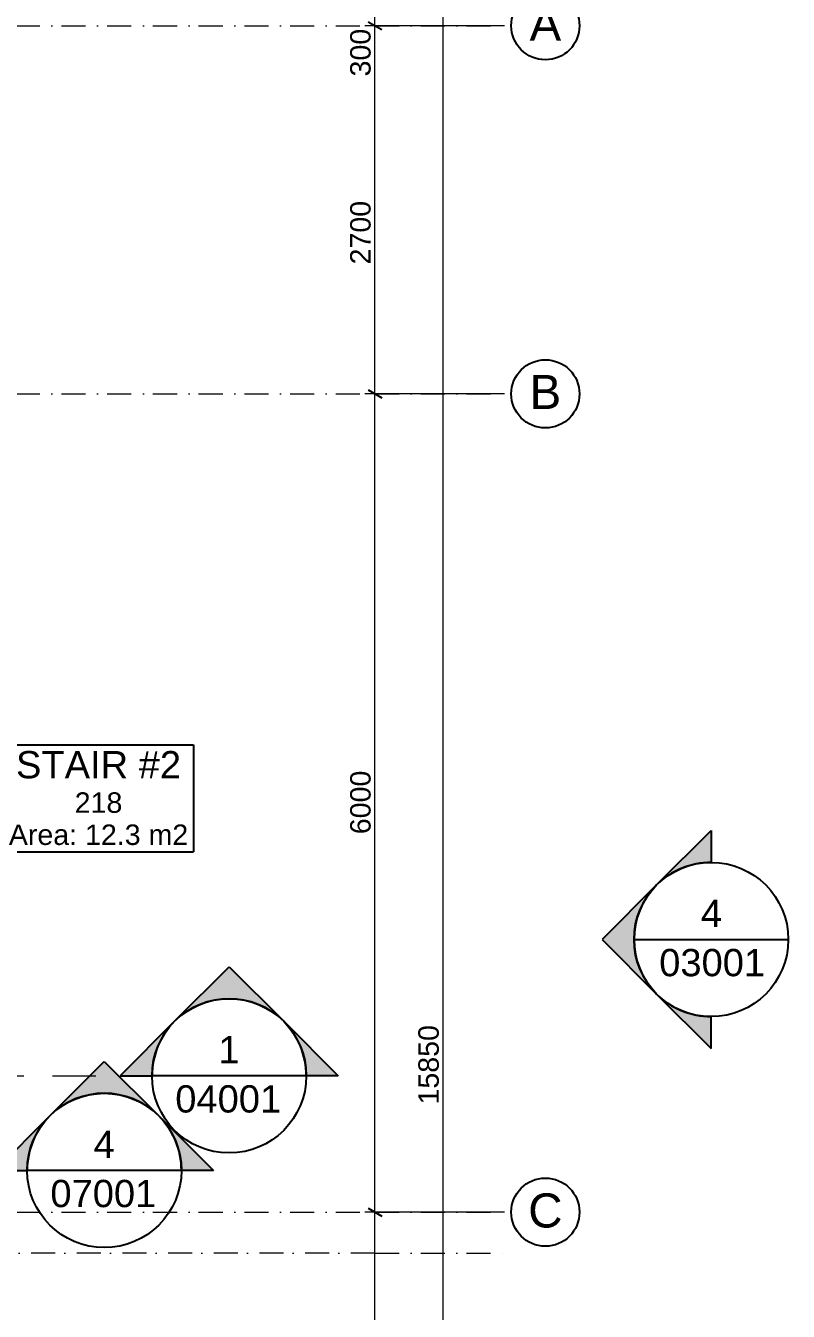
# Model space of a CAD drawing. Header units: millimetres. Extents: x -14278 to 97203, y -22378 to 34603.
# Drawn here: x 91609 to 97203, y 385 to 9812 of the extents above; entities that cross this region are included whole.
import ezdxf
from ezdxf.enums import TextEntityAlignment as Align

# ---------------------------------------------------------------- set-up
doc = ezdxf.new("R2010")
doc.units = ezdxf.units.MM
doc.header["$MEASUREMENT"] = 0
doc.linetypes.add('Dot & Dashed', pattern=[335.138881, 176.388884, -88.194442, 0, -70.555556])
doc.linetypes.add('Long Dashed', pattern=[529.166651, 317.499995, -211.666656])
for name, color, linetype in [('A-Zz_60_50_30-P_MarkerElevation', 7, 'Continuous'), ('A-Zz_60_50_80-P_MarkerSection', 7, 'Continuous'), ('A-Zz_60_50_80-P_MarkerSectionStairs', 7, 'Continuous'), ('NewA-SL-M_SpacesInternal', 7, 'Continuous'), ('NewA-Zz_20_20-D_DimensionGrid', 7, 'Continuous'), ('NewA-Zz_35_40_80-M_GridStructural', 7, 'Continuous')]:
    doc.layers.add(name, color=color, linetype=linetype)
doc.styles.add('GENERATED_STYLE_1', font='')
doc.styles.get('GENERATED_STYLE_1').set_extended_font_data('Arial')
doc.dimstyles.new('GENERATED_STYLE__1', dxfattribs={"dimtxt": 150, "dimasz": 76, "dimexe": 0.18, "dimexo": 300, "dimgap": 0.09, "dimtad": 1, "dimdec": 0, "dimzin": 0, "dimdsep": 46, "dimtxsty": 'GENERATED_STYLE_1', "dimblk": 'ARROWHEAD_2', "dimblk1": 'ARROWHEAD_2', "dimblk2": 'ARROWHEAD_2', "dimcen": 0.09, "dimclrd": 6, "dimclre": 6, "dimclrt": 7, "dimazin": 0, "dimtfac": 1, "dimtdec": 4, "dimtmove": 0, "dimatfit": 3, "dimfxl": 0, "dimtolj": 1, "dimtzin": 0, "dimarcsym": 0})

# ---------------------------------------------------------------- blocks, each defined once
blk = doc.blocks.new('STAIR #2_218_29_2', base_point=(92143.1, 4184.9))
at = {"layer": 'NewA-SL-M_SpacesInternal', "color": 253, "linetype": 'Continuous', "lineweight": 13}
for p, q in [((88322.1, 7111.8), (88322.1, 2611.8)), ((90347.7, 7111.8), (88322.1, 7111.8)), ((90347.7, 1262.1), (90347.7, 7111.8)), ((88322.1, 2611.8), (87998, 2611.8)), ((87998, 2611.8), (87998, 1262.1)), ((87998, 1262.1), (90347.7, 1262.1))]:
    blk.add_line(p, q, dxfattribs=at)
at = {"layer": 'NewA-SL-M_SpacesInternal', "linetype": 'Continuous'}
for p, q in [((91447, 4538.5), (91447, 4224.2)), ((91447, 4538.5), (92839.2, 4538.5)), ((92839.2, 4538.5), (92839.2, 4224.2)), ((91447, 4224.2), (91447, 3988.5)), ((92839.2, 4224.2), (92839.2, 3988.5)), ((91447, 3988.5), (91447, 3752.8)), ((92839.2, 3988.5), (92839.2, 3752.8)), ((91447, 3752.8), (92839.2, 3752.8))]:
    blk.add_line(p, q, dxfattribs=at)
at = {"layer": 'NewA-SL-M_SpacesInternal', "color": 5, "lineweight": 70, "style": 'GENERATED_STYLE_1'}
for tag, height, p in [('ROOM_NAME', 200, (92143.1, 4492.8)), ('ROOM_NUMBER', 150, (92143.1, 4189.9)), ('adj_text', 150, (92143.1, 3954.2))]:
    blk.add_attdef(tag, text='', height=height, dxfattribs=at).set_placement(p, align=Align.TOP_CENTER)
blk = doc.blocks.new('Standard grid marker_2')
at = {"layer": 'NewA-Zz_35_40_80-M_GridStructural', "color": 6, "linetype": 'Dot & Dashed', "lineweight": 13}
for p, q in [((1000, 0), (40175.6, 0)), ((40175.6, 0), (41175.6, 0))]:
    blk.add_line(p, q, dxfattribs=at)
at = {"layer": 'NewA-Zz_35_40_80-M_GridStructural', "linetype": 'Continuous'}
blk.add_circle((41425.6, 0), 250, dxfattribs=at)
at = {"layer": 'NewA-Zz_35_40_80-M_GridStructural', "color": 6, "linetype": 'Dot & Dashed', "lineweight": 13}
blk.add_point((40175.6, 0), dxfattribs=at)
blk.add_point((40175.6, 0), dxfattribs=at)
at = {"layer": 'NewA-Zz_35_40_80-M_GridStructural', "style": 'GENERATED_STYLE_1'}
blk.add_attdef('AC_MarkerText_1', text='', height=250, dxfattribs=at).set_placement((41425.6, 14.3), align=Align.MIDDLE_CENTER)
blk = doc.blocks.new('Standard grid marker_4')
at = {"layer": 'NewA-Zz_35_40_80-M_GridStructural', "color": 6, "linetype": 'Dot & Dashed', "lineweight": 13}
for q in [(0, 0), (40175.6, 0)]:
    blk.add_line((1000, 0), q, dxfattribs=at)
blk = doc.blocks.new('*D989', base_point=(55648, -5438.2))
at = {"layer": 'NewA-Zz_20_20-D_DimensionGrid', "color": 6, "linetype": 'Continuous', "lineweight": 13}
for p, q in [((94871.3, 10111.8), (94596.3, 10111.8)), ((94671.3, 10111.8), (94671.3, 10160.7)), ((94671.3, -5738.2), (94671.3, 10111.8)), ((94871.3, -5738.2), (94596.3, -5738.2)), ((94671.3, -5787.1), (94671.3, -5738.2))]:
    blk.add_line(p, q, dxfattribs=at)
at = {"layer": 'NewA-Zz_20_20-D_DimensionGrid', "linetype": 'Continuous'}
for p, q in [((94721.3, 10082.9), (94621.3, 10140.7)), ((94621.3, -5709.3), (94721.3, -5767.1))]:
    blk.add_line(p, q, dxfattribs=at)
at = {"layer": 'NewA-Zz_20_20-D_DimensionGrid', "insert": (94641.3, 1900.8), "char_height": 150, "attachment_point": 7, "rotation": 90, "style": 'GENERATED_STYLE_1'}
blk.add_mtext('\\A1;{\\fArial|b0|i0|c0|p34;15850}', dxfattribs=at)
blk = doc.blocks.new('ARROWHEAD_2')
at = {"color": 0, "linetype": 'Continuous', "lineweight": 0}
for p, q in [((0, 0), (-1, 0)), ((-0.38, -0.66), (0.38, 0.66))]:
    blk.add_line(p, q, dxfattribs=at)
blk = doc.blocks.new('*D992', base_point=(55648, -5438.2))
at = {"layer": 'NewA-Zz_20_20-D_DimensionGrid', "linetype": 'Continuous'}
for p, q in [((94121.3, 1140.7), (94221.3, 1082.9)), ((94121.3, -3409.3), (94221.3, -3467.1))]:
    blk.add_line(p, q, dxfattribs=at)
at = {"layer": 'NewA-Zz_20_20-D_DimensionGrid', "color": 6, "linetype": 'Continuous', "lineweight": 13}
for p, q in [((95121.3, 1111.8), (94096.3, 1111.8)), ((94171.3, -3438.2), (94171.3, 1111.8)), ((95121.3, -3438.2), (94096.3, -3438.2))]:
    blk.add_line(p, q, dxfattribs=at)
at = {"layer": 'NewA-Zz_20_20-D_DimensionGrid', "insert": (94141.3, -1392), "char_height": 150, "attachment_point": 7, "rotation": 90, "style": 'GENERATED_STYLE_1'}
blk.add_mtext('\\A1;{\\fArial|b0|i0|c0|p34;4550}', dxfattribs=at)
blk = doc.blocks.new('*D993', base_point=(55648, -5438.2))
at = {"layer": 'NewA-Zz_20_20-D_DimensionGrid', "color": 6, "linetype": 'Continuous', "lineweight": 13}
for p, q in [((95121.3, 7111.8), (94096.3, 7111.8)), ((94171.3, 1111.8), (94171.3, 7111.8)), ((95121.3, 1111.8), (94096.3, 1111.8))]:
    blk.add_line(p, q, dxfattribs=at)
at = {"layer": 'NewA-Zz_20_20-D_DimensionGrid', "linetype": 'Continuous'}
for p, q in [((94121.3, 7140.7), (94221.3, 7082.9)), ((94121.3, 1140.7), (94221.3, 1082.9))]:
    blk.add_line(p, q, dxfattribs=at)
at = {"layer": 'NewA-Zz_20_20-D_DimensionGrid', "insert": (94141.3, 3883), "char_height": 150, "attachment_point": 7, "rotation": 90, "style": 'GENERATED_STYLE_1'}
blk.add_mtext('\\A1;{\\fArial|b0|i0|c0|p34;6000}', dxfattribs=at)
blk = doc.blocks.new('*D994', base_point=(55648, -5438.2))
at = {"layer": 'NewA-Zz_20_20-D_DimensionGrid', "color": 6, "linetype": 'Continuous', "lineweight": 13}
for p, q in [((95121.3, 9811.8), (94096.3, 9811.8)), ((94171.3, 7111.8), (94171.3, 9811.8)), ((95121.3, 7111.8), (94096.3, 7111.8))]:
    blk.add_line(p, q, dxfattribs=at)
at = {"layer": 'NewA-Zz_20_20-D_DimensionGrid', "linetype": 'Continuous'}
for p, q in [((94121.3, 9840.7), (94221.3, 9782.9)), ((94121.3, 7140.7), (94221.3, 7082.9))]:
    blk.add_line(p, q, dxfattribs=at)
at = {"layer": 'NewA-Zz_20_20-D_DimensionGrid', "char_height": 150, "attachment_point": 7, "rotation": 90, "style": 'GENERATED_STYLE_1'}
for s, insert in [('\\A1;{\\fArial|b0|i0|c0|p34;300}', (94141.3, 9439.7)), ('\\A1;{\\fArial|b0|i0|c0|p34;2700}', (94141.3, 8061.4))]:
    blk.add_mtext(s, dxfattribs=dict(at, insert=insert))
blk = doc.blocks.new('*D995', base_point=(55648, -5438.2))
at = {"layer": 'NewA-Zz_20_20-D_DimensionGrid', "color": 6, "linetype": 'Continuous', "lineweight": 13}
for p, q in [((94871.3, 10111.8), (94096.3, 10111.8)), ((94171.3, 10111.8), (94171.3, 10160.7)), ((94171.3, 9811.8), (94171.3, 10111.8)), ((95121.3, 9811.8), (94096.3, 9811.8))]:
    blk.add_line(p, q, dxfattribs=at)
at = {"layer": 'NewA-Zz_20_20-D_DimensionGrid', "linetype": 'Continuous'}
for p, q in [((94221.3, 10082.9), (94121.3, 10140.7)), ((94121.3, 9840.7), (94221.3, 9782.9))]:
    blk.add_line(p, q, dxfattribs=at)
blk = doc.blocks.new('Cutting Plane_16_2', base_point=(92185.4, 1417.3))
at = {"layer": 'A-Zz_60_50_80-P_MarkerSectionStairs', "linetype": 'Continuous'}
for points in [[(92585.4, 1817.3, 0.414214), (91785.4, 1817.3), (92185.4, 2217.3)], [(91385.4, 1417.3), (91619.7, 1417.3, -0.198912), (91785.4, 1817.3)], [(92985.4, 1417.3), (92751.1, 1417.3, 0.198912), (92585.4, 1817.3)]]:
    blk.add_hatch(color=256, dxfattribs=at).paths.add_polyline_path(points)
for p, q in [((91785.4, 1817.3), (92185.4, 2217.3)), ((92185.4, 2217.3), (92585.4, 1817.3)), ((91785.4, 1817.3), (91385.4, 1417.3)), ((92585.4, 1817.3), (92985.4, 1417.3)), ((91385.4, 1417.3), (91619.7, 1417.3)), ((92751.1, 1417.3), (91619.7, 1417.3)), ((92985.4, 1417.3), (92751.1, 1417.3))]:
    blk.add_line(p, q, dxfattribs=at)
at = {"layer": 'A-Zz_60_50_80-P_MarkerSectionStairs', "color": 6, "linetype": 'Long Dashed', "lineweight": 13}
blk.add_line((91385.4, 1417.3), (87053, 1417.3), dxfattribs=at)
at = {"layer": 'A-Zz_60_50_80-P_MarkerSectionStairs', "linetype": 'Continuous'}
blk.add_circle((92185.4, 1417.3), 565.7, dxfattribs=at)
for start, end in [(45, 135), (135, 180), (0, 45)]:
    blk.add_arc((92185.4, 1417.3), 565.7, start, end, dxfattribs=at)
at = {"layer": 'A-Zz_60_50_80-P_MarkerSectionStairs', "char_height": 200, "attachment_point": 9, "style": 'GENERATED_STYLE_1'}
for s, insert in [('\\A1;{\\fArial|b0|i0|c0|p34;4}', (92261.7, 1508.7)), ('\\A1;{\\fArial|b0|i0|c0|p34;07001}', (92566.8, 1145.4))]:
    blk.add_mtext(s, dxfattribs=dict(at, insert=insert))
blk = doc.blocks.new('Elevation_5_2', base_point=(96637.7, -8890.2))
at = {"layer": 'A-Zz_60_50_30-P_MarkerElevation', "linetype": 'Continuous'}
for points in [[(96637.7, 3910.8), (96637.7, 3676.5, 0.198912), (96237.7, 3510.8)], [(96237.7, 2710.8, -0.414214), (96237.7, 3510.8), (95837.7, 3110.8)], [(96637.7, 2310.8), (96637.7, 2545.1, -0.198912), (96237.7, 2710.8)]]:
    blk.add_hatch(color=256, dxfattribs=at).paths.add_polyline_path(points)
for p, q in [((96237.7, 3510.8), (96637.7, 3910.8)), ((96637.7, 3910.8), (96637.7, 3676.5)), ((96237.7, 3510.8), (95837.7, 3110.8)), ((95837.7, 3110.8), (96237.7, 2710.8)), ((96072.1, 3110.8), (97203.4, 3110.8)), ((96237.7, 2710.8), (96637.7, 2310.8)), ((96637.7, 2310.8), (96637.7, 2545.1))]:
    blk.add_line(p, q, dxfattribs=at)
blk.add_circle((96637.7, 3110.8), 565.7, dxfattribs=at)
for start, end in [(90, 135), (135, 225), (225, 270)]:
    blk.add_arc((96637.7, 3110.8), 565.7, start, end, dxfattribs=at)
at = {"layer": 'A-Zz_60_50_30-P_MarkerElevation', "char_height": 200, "attachment_point": 7, "style": 'GENERATED_STYLE_1'}
for s, insert in [('\\A1;{\\fArial|b0|i0|c0|p34;4}', (96561.5, 3202.2)), ('\\A1;{\\fArial|b0|i0|c0|p34;03001}', (96256.4, 2838.7))]:
    blk.add_mtext(s, dxfattribs=dict(at, insert=insert))
blk = doc.blocks.new('Cutting Plane_21_2', base_point=(52408.2, 2111.1))
at = {"layer": 'A-Zz_60_50_80-P_MarkerSection', "linetype": 'Continuous'}
for points in [[(93501.4, 2511.1, 0.414214), (92701.4, 2511.1), (93101.4, 2911.1)], [(92301.4, 2111.1), (92535.7, 2111.1, -0.198912), (92701.4, 2511.1)], [(93901.4, 2111.1), (93667.1, 2111.1, 0.198912), (93501.4, 2511.1)]]:
    blk.add_hatch(color=256, dxfattribs=at).paths.add_polyline_path(points)
for p, q in [((92701.4, 2511.1), (93101.4, 2911.1)), ((93101.4, 2911.1), (93501.4, 2511.1)), ((92701.4, 2511.1), (92301.4, 2111.1)), ((93501.4, 2511.1), (93901.4, 2111.1)), ((92301.4, 2111.1), (92535.7, 2111.1)), ((93667.1, 2111.1), (92535.7, 2111.1)), ((93901.4, 2111.1), (93667.1, 2111.1))]:
    blk.add_line(p, q, dxfattribs=at)
at = {"layer": 'A-Zz_60_50_80-P_MarkerSection', "color": 6, "linetype": 'Long Dashed', "lineweight": 13}
blk.add_line((88101.4, 2111.1), (92301.4, 2111.1), dxfattribs=at)
at = {"layer": 'A-Zz_60_50_80-P_MarkerSection', "linetype": 'Continuous'}
blk.add_circle((93101.4, 2111.1), 565.7, dxfattribs=at)
for start, end in [(45, 135), (135, 180), (0, 45)]:
    blk.add_arc((93101.4, 2111.1), 565.7, start, end, dxfattribs=at)
at = {"layer": 'A-Zz_60_50_80-P_MarkerSection', "char_height": 200, "attachment_point": 9, "style": 'GENERATED_STYLE_1'}
for s, insert in [('\\A1;{\\fArial|b0|i0|c0|p34;1}', (93177.7, 2202.6)), ('\\A1;{\\fArial|b0|i0|c0|p34;04001}', (93482.8, 1839.2))]:
    blk.add_mtext(s, dxfattribs=dict(at, insert=insert))

msp = doc.modelspace()

# ---------------------------------------------------------------- block references
at = {"layer": 'A-Zz_60_50_30-P_MarkerElevation', "color": 82, "lineweight": 13}
msp.add_blockref('Elevation_5_2', (96637.7, -8890.2), dxfattribs=at)
at = {"layer": 'A-Zz_60_50_80-P_MarkerSection', "color": 6, "lineweight": 13}
msp.add_blockref('Cutting Plane_21_2', (52408.2, 2111.1), dxfattribs=at)
at = {"layer": 'A-Zz_60_50_80-P_MarkerSectionStairs', "color": 6, "lineweight": 13}
msp.add_blockref('Cutting Plane_16_2', (92185.4, 1417.3), dxfattribs=at)
at = {"layer": 'NewA-SL-M_SpacesInternal', "linetype": 'Continuous'}
msp.add_blockref('STAIR #2_218_29_2', (92143.1, 4184.9), dxfattribs=at).add_auto_attribs({'ROOM_NAME': 'STAIR #2', 'ROOM_NUMBER': '218', 'adj_text': 'Area: 12.3 m2'})
at = {"layer": 'NewA-Zz_35_40_80-M_GridStructural', "color": 1, "linetype": 'Continuous', "lineweight": 18}
ref = msp.add_blockref('Standard grid marker_2', (53995.7, 9811.8), dxfattribs=dict(at, zscale=1000))
ref.add_attrib('AC_MarkerText_1', 'A', dxfattribs={"color": 7, "height": 250, "style": 'GENERATED_STYLE_1'}).set_placement((95421.3, 9826.1), align=Align.MIDDLE_CENTER)
ref = msp.add_blockref('Standard grid marker_2', (53995.7, 7111.8), dxfattribs=dict(at, zscale=1000))
ref.add_attrib('AC_MarkerText_1', 'B', dxfattribs={"color": 7, "height": 250, "style": 'GENERATED_STYLE_1'}).set_placement((95421.3, 7126.1), align=Align.MIDDLE_CENTER)
ref = msp.add_blockref('Standard grid marker_2', (53995.7, 1111.8), dxfattribs=dict(at, zscale=1000))
ref.add_attrib('AC_MarkerText_1', 'C', dxfattribs={"color": 7, "height": 250, "style": 'GENERATED_STYLE_1'}).set_placement((95421.3, 1124), align=Align.MIDDLE_CENTER)
at = {"layer": 'NewA-Zz_35_40_80-M_GridStructural', "color": 1, "linetype": 'Continuous', "lineweight": 18, "zscale": 1000, "rotation": 180}
msp.add_blockref('Standard grid marker_4', (95171.3, 811.8), dxfattribs=at)

# ---------------------------------------------------------------- dimensions: what is measured, and where the dimension line sits
at = {"layer": 'NewA-Zz_20_20-D_DimensionGrid', "color": 6, "linetype": 'Continuous', "lineweight": 13}
for base, p1, p2, picture, middle in [((94171.3, 10111.8), (95421.3, 9811.8), (95171.3, 10111.8), '*D995', (94066.3, 9616.3)), ((94671.3, 10111.8), (95171.3, -5738.2), (95171.3, 10111.8), '*D989', (94566.3, 2195.1)), ((94171.3, 9811.8), (95421.3, 7111.8), (95421.3, 9811.8), '*D994', (94066.3, 8296.9)), ((94171.3, 7111.8), (95421.3, 1111.8), (95421.3, 7111.8), '*D993', (94066.3, 4118.5)), ((94171.3, 1111.8), (95421.3, -3438.2), (95421.3, 1111.8), '*D992', (94066.3, -1156.5))]:
    dim = msp.add_linear_dim(base=base, p1=p1, p2=p2, angle=90, dimstyle='GENERATED_STYLE__1', dxfattribs=at)
    dim.commit()
    dim.dimension.update_dxf_attribs({"geometry": picture, "text_midpoint": middle, "dimtype": 160, "text_rotation": 90})

doc.saveas('drawing.dxf')
